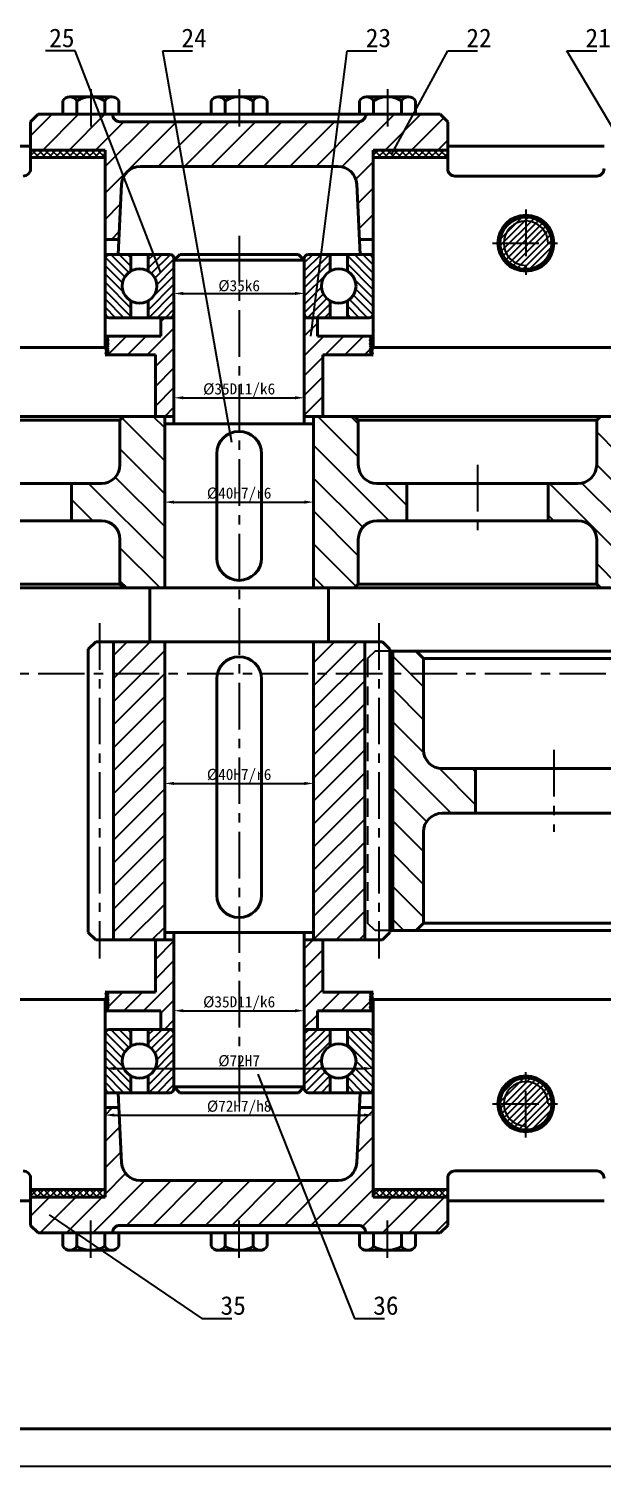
# Model space of a CAD drawing. Header units: inches. Extents: x 0 to 1189, y 0 to 841.
# Drawn here: x 250.5 to 404.5, y 0 to 385.8 of the extents above; entities that cross this region are included whole.
import ezdxf

# ---------------------------------------------------------------- set-up
doc = ezdxf.new("R2010")
doc.units = ezdxf.units.IN
doc.header["$LTSCALE"] = 10
doc.header["$MEASUREMENT"] = 0
doc.linetypes.add('CENTER', pattern=[2, 1.25, -0.25, 0.25, -0.25])
doc.linetypes.add('DASHED', pattern=[0.75, 0.5, -0.25])
for name, color, linetype, lineweight in [('AM_0', 7, 'Continuous', 50), ('中心线', 1, 'CENTER', 25), ('剖面线', 3, 'Continuous', 25), ('尺寸线', 4, 'Continuous', 25), ('文字', 7, 'Continuous', 25), ('粗实线', 7, 'Continuous', 40), ('细实线', 7, 'Continuous', 25), ('虚线', 6, 'DASHED', 25)]:
    doc.layers.add(name, color=color, linetype=linetype, lineweight=lineweight)
doc.dimstyles.get("Standard").update_dxf_attribs({"dimtxt": 0.18, "dimasz": 0.18, "dimexe": 0.18, "dimexo": 0.0625, "dimgap": 0.09, "dimtad": 0, "dimtih": 1, "dimtoh": 1, "dimdec": 4, "dimzin": 0, "dimdsep": 46, "dimtxsty": 'Standard', "dimcen": 0.09, "dimadec": 0, "dimazin": 0, "dimtfac": 1, "dimtdec": 4, "dimtofl": 0, "dimtmove": 0, "dimatfit": 3, "dimfxl": 0, "dimtolj": 1, "dimtzin": 0, "dimarcsym": 0})
pattern_1 = [(135, (0, 0), (-4.419417382415922, -4.419417382415921), [])]
pattern_2 = [(45, (0, 0), (-3.093592167691145, 3.093592167691146), [])]
pattern_3 = [(45, (0, 0), (-2.651650429449553, 2.651650429449553), [])]
pattern_4 = [(45, (0, 0), (-3.535533905932737, 3.535533905932738), [])]
pattern_5 = [(45, (0, 0), (-0.8838834764831843, 0.8838834764831844), []), (135, (0, 0), (-0.8838834764831844, -0.8838834764831843), [])]
pattern_6 = [(45, (0, 0), (-0.8838834764831843, 0.8838834764831844), [])]

# ---------------------------------------------------------------- blocks, each defined once
blk = doc.blocks.new('*D37')
at = {"layer": 'Defpoints', "color": 0}
for p in [(289.5, 314.75), (324.5, 314.75), (324.5, 314.75)]:
    blk.add_point(p, dxfattribs=at)
at = {"layer": '尺寸线', "color": 0, "lineweight": -2}
for p, q in [((289.5, 314.75), (289.5, 315.75)), ((292, 314.75), (322, 314.75)), ((324.5, 314.75), (324.5, 315.75))]:
    blk.add_line(p, q, dxfattribs=at)
at = {"layer": '尺寸线', "color": 0}
for points in [[(292, 315.1666666666667), (292, 314.3333333333333), (289.5, 314.75)], [(322, 314.3333333333333), (322, 315.1666666666667), (324.5, 314.75)]]:
    blk.add_solid(points, dxfattribs=at)
at = {"layer": '尺寸线', "color": 0, "insert": (307, 316.7815), "char_height": 3, "attachment_point": 5}
blk.add_mtext('\\A1;%%C35k6', dxfattribs=at)
blk = doc.blocks.new('*D38')
at = {"layer": 'Defpoints', "color": 0}
for p in [(289.5, 286.75), (324.5, 286.75), (324.5, 286.75)]:
    blk.add_point(p, dxfattribs=at)
at = {"layer": '尺寸线', "color": 0, "lineweight": -2}
for p, q in [((289.5, 286.75), (289.5, 287.75)), ((292, 286.75), (322, 286.75)), ((324.5, 286.75), (324.5, 287.75))]:
    blk.add_line(p, q, dxfattribs=at)
at = {"layer": '尺寸线', "color": 0}
for points in [[(292, 287.1666666666667), (292, 286.3333333333333), (289.5, 286.75)], [(322, 286.3333333333333), (322, 287.1666666666667), (324.5, 286.75)]]:
    blk.add_solid(points, dxfattribs=at)
at = {"layer": '尺寸线', "color": 0, "insert": (307, 288.7815), "char_height": 3, "attachment_point": 5}
blk.add_mtext('\\A1;%%C35D11/k6', dxfattribs=at)
blk = doc.blocks.new('*D39')
at = {"layer": 'Defpoints', "color": 0}
for p in [(287, 258.75), (327, 258.75), (327, 258.75)]:
    blk.add_point(p, dxfattribs=at)
at = {"layer": '尺寸线', "color": 0, "lineweight": -2}
for p, q in [((287, 258.75), (287, 259.75)), ((289.5, 258.75), (324.5, 258.75)), ((327, 258.75), (327, 259.75))]:
    blk.add_line(p, q, dxfattribs=at)
at = {"layer": '尺寸线', "color": 0}
for points in [[(289.5, 259.1666666666667), (289.5, 258.3333333333333), (287, 258.75)], [(324.5, 258.3333333333333), (324.5, 259.1666666666667), (327, 258.75)]]:
    blk.add_solid(points, dxfattribs=at)
at = {"layer": '尺寸线', "color": 0, "insert": (307, 260.8145), "char_height": 3, "attachment_point": 5}
blk.add_mtext('\\A1;%%C40H7/r6', dxfattribs=at)
blk = doc.blocks.new('*D40')
at = {"layer": 'Defpoints', "color": 0}
for p in [(287, 183.25), (327, 183.25), (327, 183.25)]:
    blk.add_point(p, dxfattribs=at)
at = {"layer": '尺寸线', "color": 0, "lineweight": -2}
for p, q in [((287, 183.25), (287, 184.25)), ((289.5, 183.25), (324.5, 183.25)), ((327, 183.25), (327, 184.25))]:
    blk.add_line(p, q, dxfattribs=at)
at = {"layer": '尺寸线', "color": 0}
for points in [[(289.5, 183.6666666666667), (289.5, 182.8333333333333), (287, 183.25)], [(324.5, 182.8333333333333), (324.5, 183.6666666666667), (327, 183.25)]]:
    blk.add_solid(points, dxfattribs=at)
at = {"layer": '尺寸线', "color": 0, "insert": (307, 185.3145), "char_height": 3, "attachment_point": 5}
blk.add_mtext('\\A1;%%C40H7/r6', dxfattribs=at)
blk = doc.blocks.new('*D41')
at = {"layer": 'Defpoints', "color": 0}
for p in [(289.5, 122.25), (324.5, 122.25), (324.5, 122.25)]:
    blk.add_point(p, dxfattribs=at)
at = {"layer": '尺寸线', "color": 0, "lineweight": -2}
for p, q in [((289.5, 122.25), (289.5, 123.25)), ((292, 122.25), (322, 122.25)), ((324.5, 122.25), (324.5, 123.25))]:
    blk.add_line(p, q, dxfattribs=at)
at = {"layer": '尺寸线', "color": 0}
for points in [[(292, 122.6666666666667), (292, 121.8333333333333), (289.5, 122.25)], [(322, 121.8333333333333), (322, 122.6666666666667), (324.5, 122.25)]]:
    blk.add_solid(points, dxfattribs=at)
at = {"layer": '尺寸线', "color": 0, "insert": (307, 124.2815), "char_height": 3, "attachment_point": 5}
blk.add_mtext('\\A1;%%C35D11/k6', dxfattribs=at)
blk = doc.blocks.new('*D42')
at = {"layer": 'Defpoints', "color": 0}
for p in [(271, 106.75), (343, 106.75), (343, 106.75)]:
    blk.add_point(p, dxfattribs=at)
at = {"layer": '尺寸线', "color": 0, "lineweight": -2}
for p, q in [((271, 106.75), (271, 107.75)), ((273.5, 106.75), (340.5, 106.75)), ((343, 106.75), (343, 107.75))]:
    blk.add_line(p, q, dxfattribs=at)
at = {"layer": '尺寸线', "color": 0}
for points in [[(273.5, 107.1666666666667), (273.5, 106.3333333333333), (271, 106.75)], [(340.5, 106.3333333333333), (340.5, 107.1666666666667), (343, 106.75)]]:
    blk.add_solid(points, dxfattribs=at)
at = {"layer": '尺寸线', "color": 0, "insert": (307, 108.7815), "char_height": 3, "attachment_point": 5}
blk.add_mtext('\\A1;%%C72H7', dxfattribs=at)
blk = doc.blocks.new('*D43')
at = {"layer": 'Defpoints', "color": 0}
for p in [(271, 94.25), (343, 94.25), (343, 94.25)]:
    blk.add_point(p, dxfattribs=at)
at = {"layer": '尺寸线', "color": 0, "lineweight": -2}
for p, q in [((271, 94.25), (271, 95.25)), ((273.5, 94.25), (340.5, 94.25)), ((343, 94.25), (343, 95.25))]:
    blk.add_line(p, q, dxfattribs=at)
at = {"layer": '尺寸线', "color": 0}
for points in [[(273.5, 94.66666666666667), (273.5, 93.83333333333333), (271, 94.25)], [(340.5, 93.83333333333333), (340.5, 94.66666666666667), (343, 94.25)]]:
    blk.add_solid(points, dxfattribs=at)
at = {"layer": '尺寸线', "color": 0, "insert": (307, 96.2815), "char_height": 3, "attachment_point": 5}
blk.add_mtext('\\A1;%%C72H7/h8', dxfattribs=at)

msp = doc.modelspace()

# ---------------------------------------------------------------- hatches: boundary and pattern name
at = {"layer": '剖面线'}
h = msp.add_hatch(dxfattribs=at)
h.set_pattern_fill('ANSI31', color=256, scale=40, style=0)
h.set_pattern_definition(pattern_4)
edge = h.paths.add_edge_path(flags=0)
edge.add_line((271, 329.25), (274.7, 329.25))
edge.add_line((274.7, 329.25), (275.442484404236, 344.0996880847195))
edge.add_arc((280.4362460986252, 343.85), 5, 90, 177.1375947738883)
edge.add_line((280.4362460986252, 348.85), (333.5637539013748, 348.85))
edge.add_arc((333.5637539013748, 343.85), 5, 2.862405226111747, 90)
edge.add_line((339.3, 329.25), (338.557515595764, 344.0996880847195))
edge.add_line((343, 329.25), (339.3, 329.25))
edge.add_line((343, 329.25), (343, 353.25))
edge.add_line((343, 353.25), (363, 353.25))
edge.add_line((363, 353.25), (363, 360.85))
edge.add_line((363, 360.85), (361, 362.85))
edge.add_line((361, 362.85), (341, 362.85))
edge.add_arc((339, 362.85), 2, 270, 360)
edge.add_line((339, 360.85), (275, 360.85))
edge.add_arc((275, 362.85), 2, 180, 270)
edge.add_line((253, 362.85), (273, 362.85))
edge.add_line((251, 360.85), (253, 362.85))
edge.add_line((251, 353.25), (251, 360.85))
edge.add_line((271, 353.25), (251, 353.25))
edge.add_line((271, 329.25), (271, 353.25))
h = msp.add_hatch(dxfattribs=at)
h.set_pattern_fill('ANSI37', color=256, scale=10, style=0)
h.set_pattern_definition(pattern_5)
edge = h.paths.add_edge_path(flags=0)
edge.add_line((251, 351.25), (251, 353.25))
edge.add_line((271, 353.25), (251, 353.25))
edge.add_line((271, 351.25), (271, 353.25))
edge.add_line((271, 351.25), (251, 351.25))
h = msp.add_hatch(dxfattribs=at)
h.set_pattern_fill('ANSI37', color=256, scale=10, style=0)
h.set_pattern_definition(pattern_5)
edge = h.paths.add_edge_path(flags=0)
edge.add_line((363, 351.25), (363, 353.25))
edge.add_line((343, 353.25), (363, 353.25))
edge.add_line((343, 351.25), (343, 353.25))
edge.add_line((343, 351.25), (363, 351.25))
h = msp.add_hatch(dxfattribs=at)
h.set_pattern_fill('ANSI31', color=256, scale=10, style=0)
h.set_pattern_definition(pattern_6)
edge = h.paths.add_edge_path(flags=0)
edge.add_arc((384, 328.25), 7, 0, 360)
h = msp.add_hatch(dxfattribs=at)
h.set_pattern_fill('ANSI31', color=256, scale=0.5, angle=90, style=0)
h.set_pattern_definition([(135, (289.5, 308.25), (-1.122532015133644, -1.122532015133644), [])])
h.paths.add_polyline_path([(277.9375, 320.755367492503), (277.9375, 325.25), (272.1, 325.25, 0.414213562373095), (271, 324.15), (271, 309.35, 0.4142135623730952), (272.1, 308.25), (277.9375, 308.25), (277.9375, 312.744632507497, -0.2679491924311227), (275.625, 316.75, -0.2679491924311227)])
h = msp.add_hatch(dxfattribs=at)
h.set_pattern_fill('ANSI31', color=256, scale=0.5, style=0)
h.set_pattern_definition([(45, (289.5, 308.25), (-1.122532015133644, 1.122532015133644), [])])
h.paths.add_polyline_path([(289.5, 324.15, 0.4142135623730951), (288.4, 325.25), (282.5625, 325.25), (282.5625, 320.755367492503, -0.2679491924311227), (284.875, 316.75, -0.2679491924311227), (282.5625, 312.744632507497), (282.5625, 308.25), (288.4, 308.25, 0.4142135623730951), (289.5, 309.35)])
h = msp.add_hatch(dxfattribs=at)
h.set_pattern_fill('ANSI31', color=256, scale=0.5, style=0)
h.set_pattern_definition([(45, (324.5, 325.25), (-1.122532015133644, 1.122532015133644), [])])
h.paths.add_polyline_path([(331.4375, 320.755367492503), (331.4375, 325.25), (325.6, 325.25, 0.414213562373095), (324.5, 324.15), (324.5, 309.35, 0.4142135623730952), (325.6, 308.25), (331.4375, 308.25), (331.4375, 312.744632507497, -0.2679491924311227), (329.125, 316.75, -0.2679491924311227)])
h = msp.add_hatch(dxfattribs=at)
h.set_pattern_fill('ANSI31', color=256, scale=0.5, angle=90, style=0)
h.set_pattern_definition([(135, (324.5, 325.25), (-1.122532015133644, -1.122532015133644), [])])
h.paths.add_polyline_path([(343, 324.15, 0.4142135623730951), (341.9, 325.25), (336.0625, 325.25), (336.0625, 320.755367492503, -0.2679491924311227), (338.375, 316.75, -0.2679491924311227), (336.0625, 312.744632507497), (336.0625, 308.25), (341.9, 308.25, 0.4142135623730951), (343, 309.35)])
h = msp.add_hatch(dxfattribs=at)
h.set_pattern_fill('ANSI31', color=256, scale=30, style=0)
h.set_pattern_definition(pattern_3)
edge = h.paths.add_edge_path(flags=0)
edge.add_line((289.5, 308.25), (286, 308.25))
edge.add_line((286, 308.25), (286, 303.25))
edge.add_line((289.5, 308.25), (289.5, 281.75))
edge.add_line((289.5, 281.75), (284.5, 281.75))
edge.add_line((284.5, 281.75), (284.5, 298.25))
edge.add_line((284.5, 298.25), (271, 298.25))
edge.add_line((271, 298.25), (271, 303.25))
edge.add_line((286, 303.25), (271, 303.25))
h = msp.add_hatch(dxfattribs=at)
h.set_pattern_fill('ANSI31', color=256, scale=30, style=0)
h.set_pattern_definition(pattern_3)
edge = h.paths.add_edge_path(flags=0)
edge.add_line((324.5, 308.25), (328, 308.25))
edge.add_line((328, 308.25), (328, 303.25))
edge.add_line((324.5, 308.25), (324.5, 281.75))
edge.add_line((324.5, 281.75), (329.5, 281.75))
edge.add_line((329.5, 281.75), (329.5, 298.25))
edge.add_line((329.5, 298.25), (343, 298.25))
edge.add_line((343, 298.25), (343, 303.25))
edge.add_line((328, 303.25), (343, 303.25))
h = msp.add_hatch(dxfattribs=at)
h.set_pattern_fill('ANSI31', color=256, scale=50, angle=90, style=0)
h.set_pattern_definition(pattern_1)
edge = h.paths.add_edge_path(flags=0)
edge.add_line((276, 281.75), (287, 281.75))
edge.add_line((276, 281.75), (275, 280.75))
edge.add_line((275, 280.75), (275, 268.75))
edge.add_arc((270, 268.75), 5, 270, 360)
edge.add_line((270, 263.75), (262, 263.75))
edge.add_line((262, 263.75), (262, 253.75))
edge.add_line((262, 253.75), (270, 253.75))
edge.add_arc((270, 248.75), 5, 0, 90)
edge.add_line((275, 248.75), (275, 236.75))
edge.add_line((275, 236.75), (276, 235.75))
edge.add_line((276, 235.75), (287, 235.75))
edge.add_line((287, 281.75), (287, 235.75))
h = msp.add_hatch(dxfattribs=at)
h.set_pattern_fill('ANSI31', color=256, scale=50, angle=90, style=0)
h.set_pattern_definition(pattern_1)
edge = h.paths.add_edge_path(flags=0)
edge.add_line((338, 281.75), (327, 281.75))
edge.add_line((338, 281.75), (339, 280.75))
edge.add_line((339, 280.75), (339, 268.75))
edge.add_arc((344, 268.75), 5, 180, 270)
edge.add_line((344, 263.75), (352, 263.75))
edge.add_line((352, 263.75), (352, 253.75))
edge.add_line((352, 253.75), (344, 253.75))
edge.add_arc((344, 248.75), 5, 90, 180)
edge.add_line((339, 248.75), (339, 236.75))
edge.add_line((339, 236.75), (338, 235.75))
edge.add_line((338, 235.75), (327, 235.75))
edge.add_line((327, 281.75), (327, 235.75))
h = msp.add_hatch(dxfattribs=at)
h.set_pattern_fill('ANSI31', color=256, scale=50, angle=90, style=0)
h.set_pattern_definition(pattern_1)
edge = h.paths.add_edge_path(flags=0)
edge.add_line((408.5, 281.75), (404, 281.75))
edge.add_line((404, 281.75), (403, 280.75))
edge.add_line((403, 280.75), (403, 268.75))
edge.add_arc((398, 268.75), 5, 270, 360)
edge.add_line((398, 263.75), (390, 263.75))
edge.add_line((390, 263.75), (390, 253.75))
edge.add_line((398, 253.75), (390, 253.75))
edge.add_arc((398, 248.75), 5, 0, 90)
edge.add_line((403, 248.75), (403, 236.75))
edge.add_line((403, 236.75), (404, 235.75))
edge.add_line((404, 235.75), (408.5, 235.75))
edge.add_line((408.5, 281.75), (408.5, 235.75))
h = msp.add_hatch(dxfattribs=at)
h.set_pattern_fill('ANSI31', color=256, scale=35, style=0)
h.set_pattern_definition(pattern_2)
edge = h.paths.add_edge_path(flags=0)
edge.add_line((287, 221.25), (273.25, 221.25))
edge.add_line((273.25, 221.25), (273.25, 141.25))
edge.add_line((273.25, 141.25), (287, 141.25))
edge.add_line((287, 221.25), (287, 141.25))
h = msp.add_hatch(dxfattribs=at)
h.set_pattern_fill('ANSI31', color=256, scale=35, style=0)
h.set_pattern_definition(pattern_2)
edge = h.paths.add_edge_path(flags=0)
edge.add_line((327, 221.25), (340.75, 221.25))
edge.add_line((340.75, 221.25), (340.75, 141.25))
edge.add_line((340.75, 141.25), (327, 141.25))
edge.add_line((327, 221.25), (327, 141.25))
h = msp.add_hatch(dxfattribs=at)
h.set_pattern_fill('ANSI31', color=256, scale=50, angle=90, style=0)
h.set_pattern_definition(pattern_1)
edge = h.paths.add_edge_path(flags=0)
edge.add_line((348.25, 218.75), (354.5, 218.75))
edge.add_line((354.5, 218.75), (356.5, 216.75))
edge.add_line((356.5, 216.75), (356.5, 192.25))
edge.add_arc((361.5, 192.25), 5, 180, 270)
edge.add_line((361.5, 187.25), (370.5, 187.25))
edge.add_line((370.5, 187.25), (370.5, 175.25))
edge.add_line((361.5, 175.25), (370.5, 175.25))
edge.add_arc((361.5, 170.25), 5, 90, 180)
edge.add_line((356.5, 170.25), (356.5, 145.75))
edge.add_line((356.5, 145.75), (354.5, 143.75))
edge.add_line((354.5, 143.75), (348.25, 143.75))
edge.add_line((348.25, 218.75), (348.25, 143.75))
h = msp.add_hatch(dxfattribs=at)
h.set_pattern_fill('ANSI31', color=256, scale=30, style=0)
h.set_pattern_definition(pattern_3)
edge = h.paths.add_edge_path(flags=0)
edge.add_line((289.5, 117.25), (286, 117.25))
edge.add_line((286, 117.25), (286, 122.25))
edge.add_line((289.5, 117.25), (289.5, 141.25))
edge.add_line((289.5, 141.25), (284.5, 141.25))
edge.add_line((284.5, 141.25), (284.5, 127.25))
edge.add_line((284.5, 127.25), (271, 127.25))
edge.add_line((271, 127.25), (271, 122.25))
edge.add_line((286, 122.25), (271, 122.25))
h = msp.add_hatch(dxfattribs=at)
h.set_pattern_fill('ANSI31', color=256, scale=30, style=0)
h.set_pattern_definition(pattern_3)
edge = h.paths.add_edge_path(flags=0)
edge.add_line((324.5, 117.25), (328, 117.25))
edge.add_line((328, 117.25), (328, 122.25))
edge.add_line((324.5, 117.25), (324.5, 141.25))
edge.add_line((324.5, 141.25), (329.5, 141.25))
edge.add_line((329.5, 141.25), (329.5, 127.25))
edge.add_line((329.5, 127.25), (343, 127.25))
edge.add_line((343, 127.25), (343, 122.25))
edge.add_line((328, 122.25), (343, 122.25))
h = msp.add_hatch(dxfattribs=at)
h.set_pattern_fill('ANSI31', color=256, scale=0.5, angle=90, style=0)
h.set_pattern_definition([(135, (289.5, 100.25), (-1.122532015133644, -1.122532015133644), [])])
h.paths.add_polyline_path([(277.9375, 112.755367492503), (277.9375, 117.25), (272.1, 117.25, 0.414213562373095), (271, 116.15), (271, 101.35, 0.4142135623730952), (272.1, 100.25), (277.9375, 100.25), (277.9375, 104.744632507497, -0.2679491924311227), (275.625, 108.75, -0.2679491924311227)])
h = msp.add_hatch(dxfattribs=at)
h.set_pattern_fill('ANSI31', color=256, scale=0.5, style=0)
h.set_pattern_definition([(45, (289.5, 100.25), (-1.122532015133644, 1.122532015133644), [])])
h.paths.add_polyline_path([(289.5, 116.15, 0.4142135623730951), (288.4, 117.25), (282.5625, 117.25), (282.5625, 112.755367492503, -0.2679491924311227), (284.875, 108.75, -0.2679491924311227), (282.5625, 104.744632507497), (282.5625, 100.25), (288.4, 100.25, 0.4142135623730951), (289.5, 101.35)])
h = msp.add_hatch(dxfattribs=at)
h.set_pattern_fill('ANSI31', color=256, scale=0.5, style=0)
h.set_pattern_definition([(45, (324.5, 100.25), (-1.122532015133644, 1.122532015133644), [])])
h.paths.add_polyline_path([(331.4375, 112.755367492503), (331.4375, 117.25), (325.6, 117.25, 0.414213562373095), (324.5, 116.15), (324.5, 101.35, 0.4142135623730952), (325.6, 100.25), (331.4375, 100.25), (331.4375, 104.744632507497, -0.2679491924311227), (329.125, 108.75, -0.2679491924311227)])
h = msp.add_hatch(dxfattribs=at)
h.set_pattern_fill('ANSI31', color=256, scale=0.5, angle=90, style=0)
h.set_pattern_definition([(135, (324.5, 100.25), (-1.122532015133644, -1.122532015133644), [])])
h.paths.add_polyline_path([(343, 116.15, 0.4142135623730951), (341.9, 117.25), (336.0625, 117.25), (336.0625, 112.755367492503, -0.2679491924311227), (338.375, 108.75, -0.2679491924311227), (336.0625, 104.744632507497), (336.0625, 100.25), (341.9, 100.25, 0.4142135623730951), (343, 101.35)])
h = msp.add_hatch(dxfattribs=at)
h.set_pattern_fill('ANSI31', color=256, scale=10, style=0)
h.set_pattern_definition(pattern_6)
edge = h.paths.add_edge_path(flags=0)
edge.add_arc((384, 97.25), 7, 0, 360)
h = msp.add_hatch(dxfattribs=at)
h.set_pattern_fill('ANSI31', color=256, scale=40, style=0)
h.set_pattern_definition(pattern_4)
edge = h.paths.add_edge_path(flags=0)
edge.add_line((271, 96.25), (274.7, 96.25))
edge.add_line((274.7, 96.25), (275.442484404236, 81.40031191528054))
edge.add_arc((280.4362460986252, 81.65), 5, 182.8624052261118, 270)
edge.add_line((280.4362460986252, 76.65), (333.5637539013748, 76.65))
edge.add_arc((333.5637539013748, 81.65), 5, 270, 357.1375947738882)
edge.add_line((339.3, 96.25), (338.557515595764, 81.40031191528054))
edge.add_line((343, 96.25), (339.3, 96.25))
edge.add_line((343, 96.25), (343, 72.25))
edge.add_line((343, 72.25), (363, 72.25))
edge.add_line((363, 72.25), (363, 64.65))
edge.add_line((363, 64.65), (361, 62.65))
edge.add_line((361, 62.65), (341, 62.65))
edge.add_arc((339, 62.65), 2, 0, 90)
edge.add_line((339, 64.65), (275, 64.65))
edge.add_arc((275, 62.65), 2, 90, 180)
edge.add_line((253, 62.65), (273, 62.65))
edge.add_line((251, 64.65), (253, 62.65))
edge.add_line((251, 72.25), (251, 64.65))
edge.add_line((271, 72.25), (251, 72.25))
edge.add_line((271, 96.25), (271, 72.25))
h = msp.add_hatch(dxfattribs=at)
h.set_pattern_fill('ANSI37', color=256, scale=10, style=0)
h.set_pattern_definition(pattern_5)
edge = h.paths.add_edge_path(flags=0)
edge.add_line((251, 74.25), (251, 72.25))
edge.add_line((271, 72.25), (251, 72.25))
edge.add_line((271, 74.25), (271, 72.25))
edge.add_line((271, 74.25), (251, 74.25))
h = msp.add_hatch(dxfattribs=at)
h.set_pattern_fill('ANSI37', color=256, scale=10, style=0)
h.set_pattern_definition(pattern_5)
edge = h.paths.add_edge_path(flags=0)
edge.add_line((363, 74.25), (363, 72.25))
edge.add_line((343, 72.25), (363, 72.25))
edge.add_line((343, 74.25), (343, 72.25))
edge.add_line((343, 74.25), (363, 74.25))

# ---------------------------------------------------------------- linework, layer by layer
at = {"layer": 'AM_0'}
for p, q in [((271, 303.25), (272, 302.75)), ((271, 302.25), (272, 302.75)), ((271, 302.25), (272, 301.75)), ((271, 301.25), (272, 301.75)), ((271, 301.25), (272, 300.75)), ((343, 303.25), (342, 302.75)), ((343, 302.25), (342, 302.75)), ((343, 302.25), (342, 301.75)), ((343, 301.25), (342, 301.75)), ((343, 301.25), (342, 300.75)), ((271, 300.25), (272, 300.75)), ((271, 300.25), (272, 299.75)), ((271, 299.25), (272, 299.75)), ((271, 299.25), (272, 298.75)), ((271, 298.25), (272, 298.75)), ((343, 300.25), (342, 300.75)), ((343, 300.25), (342, 299.75)), ((343, 299.25), (342, 299.75)), ((343, 299.25), (342, 298.75)), ((343, 298.25), (342, 298.75)), ((271, 127.25), (272, 126.75)), ((271, 126.25), (272, 126.75)), ((271, 126.25), (272, 125.75)), ((271, 125.25), (272, 125.75)), ((271, 125.25), (272, 124.75)), ((271, 124.25), (272, 124.75)), ((271, 124.25), (272, 123.75)), ((271, 123.25), (272, 123.75)), ((343, 127.25), (342, 126.75)), ((343, 126.25), (342, 126.75)), ((343, 126.25), (342, 125.75)), ((343, 125.25), (342, 125.75)), ((343, 125.25), (342, 124.75)), ((343, 124.25), (342, 124.75)), ((343, 124.25), (342, 123.75)), ((343, 123.25), (342, 123.75)), ((271, 123.25), (272, 122.75)), ((271, 122.25), (272, 122.75)), ((343, 123.25), (342, 122.75)), ((343, 122.25), (342, 122.75))]:
    msp.add_line(p, q, dxfattribs=at)
at = {"layer": '中心线'}
for p, q in [((267.1628314259158, 369.55), (267.1628314259158, 359.55)), ((307, 369.55), (307, 359.55)), ((346.8371685740842, 369.55), (346.8371685740842, 359.55)), ((384, 337.25), (384, 319.25)), ((307, 330.25), (307, 95.25)), ((375, 328.25), (393, 328.25)), ((371, 268.75), (371, 248.75)), ((269.5, 226.25), (269.5, 136.25)), ((344.5, 226.25), (344.5, 136.25)), ((53, 212.75), (661, 212.75)), ((391.5, 192.25), (391.5, 170.25)), ((384, 88.25), (384, 106.25)), ((375, 97.25), (393, 97.25)), ((267.1628314259158, 55.95), (267.1628314259158, 65.94999999999999)), ((307, 55.95), (307, 65.94999999999999)), ((346.8371685740842, 55.95), (346.8371685740842, 65.94999999999999))]:
    msp.add_line(p, q, dxfattribs=at)
at = {"layer": '粗实线'}
for p, q in [((261.533666301317, 367.55), (272.7919965505147, 367.55)), ((301.3708348754012, 367.55), (312.6291651245988, 367.55)), ((341.2080034494853, 367.55), (352.466333698683, 367.55)), ((251, 360.85), (253, 362.85)), ((361, 362.85), (253, 362.85)), ((259.6572779264507, 362.85), (259.6572779264507, 366.4666666666667)), ((259.6572779264507, 362.85), (274.668384925381, 362.85)), ((263.4100546761833, 362.85), (263.4100546761833, 366.4666666666667)), ((270.9156081756484, 362.85), (270.9156081756484, 366.4666666666667)), ((274.668384925381, 366.4666666666667), (274.668384925381, 362.85)), ((299.4944465005349, 362.85), (299.4944465005349, 366.4666666666667)), ((299.4944465005349, 362.85), (314.5055534994651, 362.85)), ((303.2472232502674, 362.85), (303.2472232502674, 366.4666666666667)), ((310.7527767497326, 362.85), (310.7527767497326, 366.4666666666667)), ((314.5055534994651, 366.4666666666667), (314.5055534994651, 362.85)), ((339.331615074619, 362.85), (339.331615074619, 366.4666666666667)), ((339.331615074619, 362.85), (354.3427220735493, 362.85)), ((343.0843918243516, 362.85), (343.0843918243516, 366.4666666666667)), ((350.5899453238167, 362.85), (350.5899453238167, 366.4666666666667)), ((354.3427220735493, 366.4666666666667), (354.3427220735493, 362.85)), ((363, 360.85), (361, 362.85)), ((251, 360.85), (251, 348.25)), ((339, 360.85), (275, 360.85)), ((363, 360.85), (363, 348.25)), ((231, 354.25), (251, 354.25)), ((271, 353.25), (251, 353.25)), ((271, 351.25), (251, 351.25)), ((271, 353.25), (271, 300.25)), ((343, 353.25), (363, 353.25)), ((343, 353.25), (343, 300.25)), ((343, 351.25), (363, 351.25)), ((363, 354.25), (405, 354.25)), ((280.4362460986252, 348.85), (333.5637539013748, 348.85)), ((274.5, 325.25), (275.442484404236, 344.0996880847195)), ((339.5, 325.25), (338.557515595764, 344.0996880847195)), ((365, 346.25), (403, 346.25)), ((271, 329.25), (274.7, 329.25)), ((343, 329.25), (339.3, 329.25)), ((271, 325.25), (274.5, 325.25)), ((271, 324.15), (271, 309.35)), ((288.4, 325.25), (272.1, 325.25)), ((277.9375, 320.755367492503), (277.9375, 325.25)), ((282.5625, 320.755367492503), (282.5625, 325.25)), ((289.5, 323.65), (291.1, 325.25)), ((289.5, 309.35), (289.5, 324.15)), ((291.1, 325.25), (322.9, 325.25)), ((324.5, 323.65), (322.9, 325.25)), ((324.5, 324.15), (324.5, 309.35)), ((341.9, 325.25), (325.6, 325.25)), ((331.4375, 320.755367492503), (331.4375, 325.25)), ((336.0625, 320.755367492503), (336.0625, 325.25)), ((343, 325.25), (339.5, 325.25)), ((343, 309.35), (343, 324.15)), ((289.5, 323.65), (324.5, 323.65)), ((289.5, 323.65), (289.5, 279.75)), ((324.5, 323.65), (324.5, 279.75)), ((277.9375, 312.744632507497), (277.9375, 308.25)), ((282.5625, 312.744632507497), (282.5625, 308.25)), ((331.4375, 312.744632507497), (331.4375, 308.25)), ((336.0625, 312.744632507497), (336.0625, 308.25)), ((272.1, 308.25), (288.4, 308.25)), ((289.5, 308.25), (286, 308.25)), ((286, 308.25), (286, 303.25)), ((324.5, 308.25), (328, 308.25)), ((325.6, 308.25), (341.9, 308.25)), ((328, 308.25), (328, 303.25)), ((286, 303.25), (271, 303.25)), ((328, 303.25), (343, 303.25)), ((211, 300.25), (271, 300.25)), ((284.5, 298.25), (271, 298.25)), ((284.5, 281.75), (284.5, 298.25)), ((329.5, 281.75), (329.5, 298.25)), ((329.5, 298.25), (343, 298.25)), ((343, 300.25), (425, 300.25)), ((205, 281.75), (289.5, 281.75)), ((276, 281.75), (275, 280.75)), ((276, 281.75), (287, 281.75)), ((289.5, 281.75), (284.5, 281.75)), ((287, 281.75), (287, 235.75)), ((324.5, 281.75), (412, 281.75)), ((324.5, 281.75), (329.5, 281.75)), ((338, 281.75), (327, 281.75)), ((327, 281.75), (327, 235.75)), ((338, 281.75), (339, 280.75)), ((404, 281.75), (403, 280.75)), ((408.5, 281.75), (404, 281.75)), ((211, 280.75), (275, 280.75)), ((275, 280.75), (275, 268.75)), ((287, 279.75), (327, 279.75)), ((287, 279.75), (287, 235.75)), ((327, 279.75), (327, 235.75)), ((339, 280.75), (339, 268.75)), ((339, 280.75), (403, 280.75)), ((403, 280.75), (403, 268.75)), ((301, 271.75), (301, 243.75)), ((313, 271.75), (313, 243.75)), ((216, 263.75), (270, 263.75)), ((270, 263.75), (262, 263.75)), ((262, 263.75), (262, 253.75)), ((344, 263.75), (352, 263.75)), ((344, 263.75), (398, 263.75)), ((352, 263.75), (352, 253.75)), ((398, 263.75), (390, 263.75)), ((390, 263.75), (390, 253.75)), ((216, 253.75), (270, 253.75)), ((262, 253.75), (270, 253.75)), ((352, 253.75), (344, 253.75)), ((344, 253.75), (398, 253.75)), ((398, 253.75), (390, 253.75)), ((275, 248.75), (275, 236.75)), ((339, 248.75), (339, 236.75)), ((403, 248.75), (403, 236.75)), ((205, 235.75), (287, 235.75)), ((211, 236.75), (275, 236.75)), ((275, 236.75), (276, 235.75)), ((276, 235.75), (287, 235.75)), ((283, 235.75), (331, 235.75)), ((283, 235.75), (283, 221.25)), ((338, 235.75), (327, 235.75)), ((327, 235.75), (412, 235.75)), ((331, 235.75), (331, 221.25)), ((339, 236.75), (338, 235.75)), ((339, 236.75), (403, 236.75)), ((403, 236.75), (404, 235.75)), ((404, 235.75), (408.5, 235.75)), ((268.5, 221.25), (266.5, 219.25)), ((287, 221.25), (268.5, 221.25)), ((287, 221.25), (273.25, 221.25)), ((273.25, 221.25), (273.25, 141.25)), ((283, 221.25), (331, 221.25)), ((287, 221.25), (327, 221.25)), ((287, 221.25), (287, 143.25)), ((287, 221.25), (287, 141.25)), ((327, 221.25), (327, 143.25)), ((327, 221.25), (340.75, 221.25)), ((327, 221.25), (327, 141.25)), ((327, 221.25), (345.5, 221.25)), ((340.75, 221.25), (340.75, 141.25)), ((345.5, 221.25), (347.5, 219.25)), ((266.5, 219.25), (266.5, 143.25)), ((347.5, 219.25), (347.5, 143.25)), ((347.5, 218.75), (445, 218.75)), ((348.25, 218.75), (354.5, 218.75)), ((348.25, 218.75), (348.25, 143.75)), ((354.5, 218.75), (356.5, 216.75)), ((356.5, 216.75), (356.5, 192.25)), ((356.5, 216.75), (427, 216.75)), ((301, 211.25), (301, 153.25)), ((313, 211.25), (313, 153.25)), ((361.5, 187.25), (370.5, 187.25)), ((361.5, 187.25), (422, 187.25)), ((370.5, 187.25), (370.5, 175.25)), ((361.5, 175.25), (370.5, 175.25)), ((361.5, 175.25), (422, 175.25)), ((356.5, 170.25), (356.5, 145.75)), ((266.5, 143.25), (268.5, 141.25)), ((287, 143.25), (327, 143.25)), ((289.5, 143.25), (289.5, 101.85)), ((324.5, 143.25), (324.5, 101.85)), ((347.5, 143.25), (345.5, 141.25)), ((347.5, 143.75), (447.5, 143.75)), ((354.5, 143.75), (348.25, 143.75)), ((356.5, 145.75), (354.5, 143.75)), ((356.5, 145.75), (427, 145.75)), ((268.5, 141.25), (289.5, 141.25)), ((273.25, 141.25), (287, 141.25)), ((289.5, 141.25), (284.5, 141.25)), ((284.5, 141.25), (284.5, 127.25)), ((345.5, 141.25), (324.5, 141.25)), ((324.5, 141.25), (329.5, 141.25)), ((340.75, 141.25), (327, 141.25)), ((329.5, 141.25), (329.5, 127.25)), ((211, 125.25), (271, 125.25)), ((284.5, 127.25), (271, 127.25)), ((271, 72.25), (271, 125.25)), ((329.5, 127.25), (343, 127.25)), ((343, 72.25), (343, 125.25)), ((343, 125.25), (425, 125.25)), ((286, 122.25), (271, 122.25)), ((286, 117.25), (286, 122.25)), ((328, 117.25), (328, 122.25)), ((328, 122.25), (343, 122.25)), ((271, 116.15), (271, 101.35)), ((288.4, 117.25), (272.1, 117.25)), ((277.9375, 112.755367492503), (277.9375, 117.25)), ((282.5625, 112.755367492503), (282.5625, 117.25)), ((289.5, 117.25), (286, 117.25)), ((289.5, 101.35), (289.5, 116.15)), ((324.5, 117.25), (328, 117.25)), ((324.5, 116.15), (324.5, 101.35)), ((341.9, 117.25), (325.6, 117.25)), ((331.4375, 112.755367492503), (331.4375, 117.25)), ((336.0625, 112.755367492503), (336.0625, 117.25)), ((343, 101.35), (343, 116.15)), ((277.9375, 104.744632507497), (277.9375, 100.25)), ((282.5625, 104.744632507497), (282.5625, 100.25)), ((331.4375, 104.744632507497), (331.4375, 100.25)), ((336.0625, 104.744632507497), (336.0625, 100.25)), ((289.5, 101.85), (324.5, 101.85)), ((291.1, 100.25), (289.5, 101.85)), ((322.9, 100.25), (324.5, 101.85)), ((271, 100.25), (274.5, 100.25)), ((272.1, 100.25), (288.4, 100.25)), ((274.5, 100.25), (275.442484404236, 81.40031191528054)), ((291.1, 100.25), (322.9, 100.25)), ((325.6, 100.25), (341.9, 100.25)), ((339.5, 100.25), (338.557515595764, 81.40031191528054)), ((343, 100.25), (339.5, 100.25)), ((271, 96.25), (274.7, 96.25)), ((343, 96.25), (339.3, 96.25)), ((251, 64.65), (251, 77.25)), ((363, 64.65), (363, 77.25)), ((365, 79.25), (403, 79.25)), ((271, 74.25), (251, 74.25)), ((280.4362460986252, 76.65), (333.5637539013748, 76.65)), ((343, 74.25), (363, 74.25)), ((231, 71.25), (251, 71.25)), ((271, 72.25), (251, 72.25)), ((343, 72.25), (363, 72.25)), ((363, 71.25), (405, 71.25)), ((251, 64.65), (253, 62.65)), ((361, 62.65), (253, 62.65)), ((259.6572779264507, 59.03333333333333), (259.6572779264507, 62.65)), ((274.668384925381, 62.65), (259.6572779264507, 62.65)), ((263.4100546761833, 62.65), (263.4100546761833, 59.03333333333332)), ((270.9156081756484, 62.65), (270.9156081756484, 59.03333333333333)), ((274.668384925381, 62.65), (274.668384925381, 59.03333333333334)), ((339, 64.65), (275, 64.65)), ((299.4944465005349, 59.03333333333333), (299.4944465005349, 62.65)), ((314.5055534994651, 62.65), (299.4944465005349, 62.65)), ((303.2472232502674, 62.65), (303.2472232502674, 59.03333333333332)), ((310.7527767497326, 62.65), (310.7527767497326, 59.03333333333333)), ((314.5055534994651, 62.65), (314.5055534994651, 59.03333333333334)), ((339.331615074619, 59.03333333333333), (339.331615074619, 62.65)), ((354.3427220735493, 62.65), (339.331615074619, 62.65)), ((343.0843918243516, 62.65), (343.0843918243516, 59.03333333333332)), ((350.5899453238167, 62.65), (350.5899453238167, 59.03333333333333)), ((354.3427220735493, 62.65), (354.3427220735493, 59.03333333333334)), ((363, 64.65), (361, 62.65)), ((272.7919965505147, 57.95), (261.533666301317, 57.95)), ((312.6291651245988, 57.95), (301.3708348754012, 57.95)), ((352.466333698683, 57.95), (341.2080034494853, 57.95)), ((25, 10), (1179, 10))]:
    msp.add_line(p, q, dxfattribs=at)
for centre, radius in [((384, 328.25), 7.5), ((384, 328.25), 7), ((280.25, 316.75), 4.625), ((333.75, 316.75), 4.625), ((280.25, 108.75), 4.625), ((333.75, 108.75), 4.625), ((384, 97.25), 7.5), ((384, 97.25), 7)]:
    msp.add_circle(centre, radius, dxfattribs=at)
for centre, radius, start, end in [((261.533666301317, 365.3833333333334), 2.166666666666666, 29.99999999999961, 150.0000000000004), ((267.1628314259158, 360.5083333333334), 7.041666666666635, 57.79577249602793, 122.2042275039721), ((272.7919965505147, 365.3833333333334), 2.166666666666666, 29.99999999999961, 150.0000000000004), ((301.3708348754012, 365.3833333333334), 2.166666666666666, 29.99999999999961, 150.0000000000004), ((307, 360.5083333333334), 7.041666666666635, 57.79577249602793, 122.2042275039721), ((312.6291651245988, 365.3833333333334), 2.166666666666666, 29.99999999999961, 150.0000000000004), ((341.2080034494853, 365.3833333333334), 2.166666666666666, 29.99999999999961, 150.0000000000004), ((346.8371685740842, 360.5083333333334), 7.041666666666635, 57.79577249602793, 122.2042275039721), ((352.466333698683, 365.3833333333334), 2.166666666666666, 29.99999999999961, 150.0000000000004), ((275, 362.85), 2, 180, 270), ((339, 362.85), 2, 270, 0), ((249, 348.25), 2, 270, 0), ((280.4362460986252, 343.85), 5, 90, 177.1375947738883), ((333.5637539013748, 343.85), 5, 2.862405226111747, 90), ((365, 348.25), 2, 180, 270), ((403, 348.25), 2, 270, 0), ((272.1, 324.15), 1.1, 90, 180), ((288.4, 324.15), 1.1, 0, 90), ((325.6, 324.15), 1.1, 90, 180), ((341.9, 324.15), 1.1, 0, 90), ((272.1, 309.35), 1.1, 180, 270), ((288.4, 309.35), 1.1, 270, 0), ((325.6, 309.35), 1.1, 180, 270), ((341.9, 309.35), 1.1, 270, 0), ((307, 271.75), 6, 0, 180), ((270, 268.75), 5, 270, 0), ((344, 268.75), 5, 180, 270), ((398, 268.75), 5, 270, 0), ((270, 248.75), 5, 0, 90), ((344, 248.75), 5, 90, 180), ((398, 248.75), 5, 0, 90), ((307, 243.75), 6, 180, 0), ((307, 211.25), 6, 0, 180), ((361.5, 192.25), 5, 180, 270), ((361.5, 170.25), 5, 90, 180), ((307, 153.25), 6, 180, 0), ((272.1, 116.15), 1.1, 90, 180), ((288.4, 116.15), 1.1, 0, 90), ((325.6, 116.15), 1.1, 90, 180), ((341.9, 116.15), 1.1, 0, 90), ((272.1, 101.35), 1.1, 180, 270), ((288.4, 101.35), 1.1, 270, 0), ((325.6, 101.35), 1.1, 180, 270), ((341.9, 101.35), 1.1, 270, 0), ((280.4362460986252, 81.65), 5, 182.8624052261118, 270), ((333.5637539013748, 81.65), 5, 270, 357.1375947738882), ((249, 77.25), 2, 0, 90), ((365, 77.25), 2, 90, 180), ((403, 77.25), 2, 0, 90), ((275, 62.65), 2, 90, 180), ((339, 62.65), 2, 0, 90), ((261.533666301317, 60.11666666666667), 2.166666666666666, 210.0000000000001, 329.9999999999999), ((267.1628314259158, 64.99166666666663), 7.041666666666635, 237.7957724960278, 302.2042275039722), ((272.7919965505147, 60.11666666666666), 2.166666666666666, 209.9999999999999, 330.0000000000001), ((301.3708348754012, 60.11666666666667), 2.166666666666666, 210.0000000000001, 329.9999999999999), ((307, 64.99166666666663), 7.041666666666635, 237.7957724960278, 302.2042275039722), ((312.6291651245988, 60.11666666666666), 2.166666666666666, 209.9999999999999, 330.0000000000001), ((341.2080034494853, 60.11666666666667), 2.166666666666666, 210.0000000000001, 329.9999999999999), ((346.8371685740842, 64.99166666666663), 7.041666666666635, 237.7957724960278, 302.2042275039722), ((352.466333698683, 60.11666666666666), 2.166666666666666, 209.9999999999999, 330.0000000000001)]:
    msp.add_arc(centre, radius, start, end, dxfattribs=at)
at = {"layer": '细实线'}
for p, q in [((263, 379.85), (255, 379.85)), ((286.5, 379.85), (294.5, 379.85)), ((336, 379.85), (344, 379.85)), ((363, 379.85), (371, 379.85)), ((395, 379.85), (403, 379.85)), ((297, 39.65), (305, 39.65)), ((338, 39.65), (346, 39.65)), ((0, 0), (1189, 0))]:
    msp.add_line(p, q, dxfattribs=at)
for centre in [(384, 328.25), (384, 97.25)]:
    msp.add_arc(centre, 5.95, 0, 270, dxfattribs=at)
at = {"layer": '虚线'}
for p, q in [((343.5, 218.75), (341.5, 216.75)), ((341.5, 216.75), (341.5, 145.75)), ((347.5, 218.75), (343.5, 218.75)), ((343.5, 143.75), (341.5, 145.75)), ((347.5, 143.75), (343.5, 143.75))]:
    msp.add_line(p, q, dxfattribs=at)

# ---------------------------------------------------------------- texts
at = {"layer": '文字', "char_height": 5, "attachment_point": 1}
for s, insert in [('25', (256, 385.85)), ('24', (291.5, 385.85)), ('23', (341, 385.85)), ('22', (368, 385.85)), ('21', (400, 385.85)), ('35', (302, 45.65)), ('36', (343, 45.65))]:
    msp.add_mtext(s, dxfattribs=dict(at, insert=insert))

# ---------------------------------------------------------------- dimensions: what is measured, and where the dimension line sits
at = {"layer": '尺寸线'}
for p1, p2, text, picture, middle in [((289.5, 314.75), (324.5, 314.75), '%%C35k6', '*D37', (307, 316.7815)), ((289.5, 286.75), (324.5, 286.75), '%%C35D11/k6', '*D38', (307, 288.7815)), ((287, 258.75), (327, 258.75), '%%C40H7/r6', '*D39', (307, 260.8145)), ((287, 183.25), (327, 183.25), '%%C40H7/r6', '*D40', (307, 185.3145)), ((289.5, 122.25), (324.5, 122.25), '%%C35D11/k6', '*D41', (307, 124.2815)), ((271, 106.75), (343, 106.75), '%%C72H7', '*D42', (307, 108.7815)), ((271, 94.25), (343, 94.25), '%%C72H7/h8', '*D43', (307, 96.2815))]:
    dim = msp.add_aligned_dim(p1=p1, p2=p2, distance=0, text=text, dimstyle='Standard', override={"dimtxt": 3, "dimasz": 2.5, "dimexe": 1, "dimexo": 0, "dimgap": 0.5, "dimtad": 1, "dimtih": 0, "dimtoh": 0}, dxfattribs=at)
    dim.commit()
    dim.dimension.update_dxf_attribs({"geometry": picture, "text_midpoint": middle})

# ---------------------------------------------------------------- leaders
at = {"layer": '细实线'}
for points in [[(286, 320.25), (263, 379.85)], [(305, 274.75), (286.5, 379.85)], [(326.25, 303.25), (336, 379.85)], [(348, 352.25), (363, 379.85)], [(408, 358.05), (395, 379.85)], [(312, 105.25), (338, 39.65)], [(256, 67.45), (297, 39.65)]]:
    msp.add_leader(points, dimstyle='Standard', override={"dimasz": 2}, dxfattribs=at)

doc.saveas('drawing.dxf')
